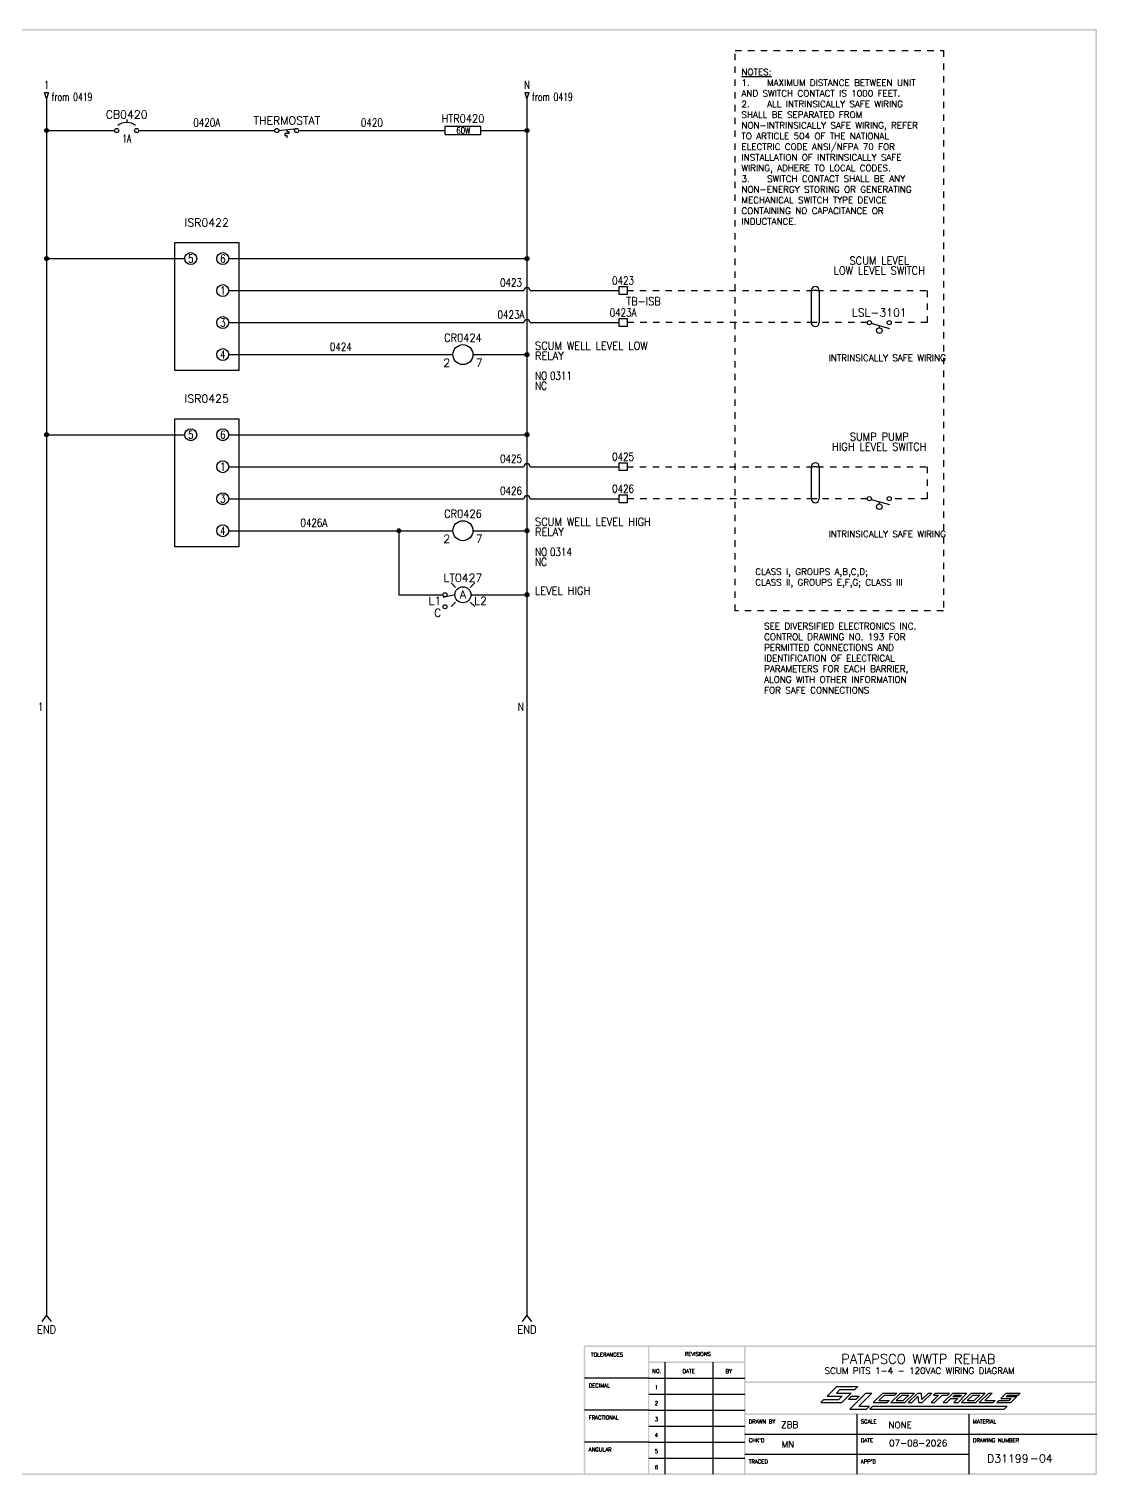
# Model space of a CAD drawing. Header units: inches. Extents: x 0 to 33.9, y 0 to 22.6.
# Drawn here: x 17.22 to 33.9, y 0 to 22.59 of the extents above; entities that cross this region are included whole.
import ezdxf
from ezdxf.enums import TextEntityAlignment as Align

# ---------------------------------------------------------------- set-up
doc = ezdxf.new("R2010")
doc.units = ezdxf.units.IN
doc.header["$LTSCALE"] = 0.5
doc.header["$MEASUREMENT"] = 0
doc.linetypes.add('HIDDEN2', pattern=[0.1875, 0.125, -0.0625])
for name, color, linetype in [('DESC', 150, 'Continuous'), ('LINK', 9, 'Continuous'), ('MISC', 7, 'Continuous'), ('SYMS', 7, 'Continuous'), ('TAGFIXED', 7, 'Continuous'), ('TAGS', 150, 'Continuous'), ('TERMS', 123, 'Continuous'), ('WIRENO', 72, 'Continuous'), ('WIREREF', 52, 'Continuous'), ('WIREREF_DEST', 52, 'Continuous'), ('WIRES', 7, 'Continuous'), ('XREF', 7, 'Continuous')]:
    doc.layers.add(name, color=color, linetype=linetype)
doc.styles.add('ROMANS', font='ROMANS')
doc.styles.get("Standard").update_dxf_attribs({"font": 'romans.shx'})
doc.styles.add('WD', font='romans.shx')

# ---------------------------------------------------------------- blocks, each defined once
blk = doc.blocks.new('LOGO')
at = {"color": 4}
for p, q in [((1.185, 0.182), (1.232, 0.229)), ((1.232, 0.229), (1.466, 0.229)), ((1.288, 0.284), (1.438, 0.432)), ((1.288, 0.284), (1.521, 0.284)), ((1.43, 0.331), (1.485, 0.386)), ((1.43, 0.331), (1.663, 0.331)), ((1.438, 0.432), (1.766, 0.432)), ((1.466, 0.229), (1.521, 0.284)), ((1.485, 0.386), (1.718, 0.386)), ((1.513, 0.182), (1.663, 0.331)), ((1.617, 0.237), (1.665, 0.284)), ((1.617, 0.237), (1.74, 0.237)), ((1.638, 0.081), (1.891, 0.331)), ((1.665, 0.284), (1.788, 0.284)), ((1.718, 0.386), (1.766, 0.432)), ((1.74, 0.237), (1.788, 0.284)), ((1.78, 0.128), (1.986, 0.331)), ((1.891, 0.331), (1.986, 0.331)), ((1.185, 0.182), (1.513, 0.182)), ((1.638, 0.081), (1.898, 0.081)), ((1.78, 0.128), (1.946, 0.128)), ((1.898, 0.081), (1.946, 0.128)), ((1.953, 0.081), (2, 0.128)), ((1.953, 0.081), (4.049, 0.081)), ((2, 0.128), (2.176, 0.128)), ((2.169, 0.128), (4.097, 0.128)), ((4.049, 0.081), (4.097, 0.128))]:
    blk.add_line(p, q, dxfattribs=at)
at = {"color": 6}
for p, q in [((2.005, 0.182), (2.155, 0.331)), ((2.092, 0.214), (2.179, 0.3)), ((2.155, 0.331), (2.374, 0.331)), ((2.179, 0.3), (2.343, 0.3)), ((2.279, 0.182), (2.429, 0.331)), ((2.343, 0.3), (2.374, 0.331)), ((2.365, 0.214), (2.452, 0.3)), ((2.429, 0.331), (2.648, 0.331)), ((2.452, 0.3), (2.561, 0.3)), ((2.475, 0.214), (2.561, 0.3)), ((2.498, 0.182), (2.648, 0.331)), ((2.552, 0.182), (2.702, 0.331)), ((2.607, 0.182), (2.707, 0.282)), ((2.702, 0.331), (2.757, 0.331)), ((2.716, 0.182), (2.707, 0.282)), ((2.766, 0.232), (2.757, 0.331)), ((2.766, 0.232), (2.866, 0.331)), ((2.771, 0.182), (2.921, 0.331)), ((2.866, 0.331), (2.921, 0.331)), ((2.908, 0.182), (3.026, 0.3)), ((2.944, 0.3), (2.976, 0.331)), ((2.944, 0.3), (3.026, 0.3)), ((2.962, 0.182), (3.081, 0.3)), ((2.976, 0.331), (3.194, 0.331)), ((3.081, 0.3), (3.163, 0.3)), ((3.099, 0.182), (3.249, 0.331)), ((3.154, 0.182), (3.217, 0.245)), ((3.163, 0.3), (3.194, 0.331)), ((3.217, 0.245), (3.326, 0.245)), ((3.249, 0.331), (3.468, 0.331)), ((3.249, 0.276), (3.272, 0.3)), ((3.249, 0.276), (3.358, 0.276)), ((3.263, 0.182), (3.326, 0.245)), ((3.272, 0.3), (3.382, 0.3)), ((3.332, 0.182), (3.395, 0.245)), ((3.358, 0.276), (3.382, 0.3)), ((3.381, 0.245), (3.468, 0.331)), ((3.381, 0.245), (3.395, 0.245)), ((3.386, 0.182), (3.536, 0.331)), ((3.473, 0.214), (3.559, 0.3)), ((3.536, 0.331), (3.755, 0.331)), ((3.559, 0.3), (3.669, 0.3)), ((3.582, 0.214), (3.669, 0.3)), ((3.605, 0.182), (3.755, 0.331)), ((3.66, 0.182), (3.81, 0.331)), ((3.746, 0.214), (3.864, 0.331)), ((3.81, 0.331), (3.864, 0.331)), ((3.996, 0.245), (4.083, 0.331)), ((3.996, 0.245), (4.16, 0.245)), ((4.037, 0.245), (4.147, 0.245)), ((4.083, 0.331), (4.302, 0.331)), ((4.083, 0.276), (4.106, 0.3)), ((4.083, 0.276), (4.178, 0.276)), ((4.083, 0.276), (4.247, 0.276)), ((4.106, 0.3), (4.27, 0.3)), ((4.129, 0.214), (4.16, 0.245)), ((4.152, 0.182), (4.247, 0.276)), ((4.27, 0.3), (4.302, 0.331)), ((2.005, 0.182), (2.224, 0.182)), ((2.092, 0.214), (2.256, 0.214)), ((2.224, 0.182), (2.256, 0.214)), ((2.279, 0.182), (2.498, 0.182)), ((2.365, 0.214), (2.475, 0.214)), ((2.552, 0.182), (2.607, 0.182)), ((2.716, 0.182), (2.771, 0.182)), ((2.908, 0.182), (2.962, 0.182)), ((3.099, 0.182), (3.154, 0.182)), ((3.263, 0.182), (3.332, 0.182)), ((3.386, 0.182), (3.605, 0.182)), ((3.473, 0.214), (3.582, 0.214)), ((3.66, 0.182), (3.878, 0.182)), ((3.746, 0.214), (3.91, 0.214)), ((3.878, 0.182), (3.91, 0.214)), ((3.933, 0.182), (3.965, 0.214)), ((3.933, 0.182), (4.152, 0.182)), ((3.965, 0.214), (4.129, 0.214))]:
    blk.add_line(p, q, dxfattribs=at)
blk = doc.blocks.new('S&L Title Block V2')
at = {"color": 2}
for p, q in [((27.15, 1.763), (27.15, 0.012)), ((27.9, 1.763), (27.9, 0.012)), ((26.9, 1.513), (25.9, 1.513)), ((26.9, 1.513), (28.4, 1.513)), ((26.9, 1.263), (28.4, 1.263)), ((26.9, 1.013), (25.9, 1.013)), ((26.9, 1.013), (28.4, 1.013)), ((30.15, 0.95), (30.15, 0.012)), ((31.9, 0.95), (31.9, 0.012)), ((26.9, 0.763), (28.4, 0.763)), ((26.9, 0.513), (25.9, 0.513)), ((26.9, 0.513), (28.4, 0.513)), ((28.4, 0.638), (33.9, 0.638)), ((26.9, 0.263), (28.4, 0.263)), ((28.4, 0.325), (31.9, 0.325)), ((28.4, 0.012), (28.4, 0.012))]:
    blk.add_line(p, q, dxfattribs=at)
for points in [[(0, 22.587), (0.025, 22.562), (33.9, 22.587), (33.875, 22.562)], [(33.9, 22.587), (33.875, 22.562), (33.9, 0.012), (33.875, 0.012)], [(25.887, 2.025), (25.912, 2), (33.9, 2.025), (33.9, 2)], [(25.887, 0.012), (25.912, 0.012), (25.887, 2.013), (25.912, 2.013)], [(26.887, 0.012), (26.912, 0.012), (26.887, 2.013), (26.912, 2.013)], [(28.387, 0.012), (28.412, 0.012), (28.387, 2.013), (28.412, 2.013)], [(26.9, 1.775), (26.9, 1.75), (28.4, 1.775), (28.4, 1.75)], [(28.4, 1.463), (28.4, 1.438), (33.9, 1.463), (33.9, 1.438)], [(28.4, 0.963), (28.4, 0.938), (33.9, 0.963), (33.9, 0.938)], [(33.888, 0), (33.888, 0.025), (0, 0), (0.025, 0.025)]]:
    blk.add_trace(points, dxfattribs=at)
at = {"color": 2, "linetype": 'Continuous'}
blk.add_blockref('LOGO', (28.4, 0.95), dxfattribs=at)
at = {"color": 2, "style": 'ROMANS'}
for s, p in [('TOLERANCES', (26.249, 1.851)), ('REVISIONS', (27.665, 1.861)), ('NO.', (27.025, 1.593)), ('DATE', (27.525, 1.593)), ('BY', (28.15, 1.593))]:
    blk.add_text(s, height=0.06, dxfattribs=at).set_placement(p, align=Align.CENTER)
for s, p in [('DECIMAL', (25.964, 1.369)), ('1', (26.995, 1.343)), ('2', (26.995, 1.093)), ('FRACTIONAL', (25.964, 0.869)), ('3', (26.995, 0.843)), ('DRAWN BY', (28.462, 0.806)), ('SCALE', (30.212, 0.806)), ('MATERIAL', (31.962, 0.806)), ('4', (26.995, 0.593)), ("CHK'D", (28.462, 0.513)), ('DATE', (30.212, 0.513)), ('DRAWING NUMBER', (31.962, 0.513)), ('ANGULAR', (25.964, 0.369)), ('5', (26.995, 0.343)), ('TRACED', (28.462, 0.181)), ("APP'D", (30.212, 0.181)), ('6', (26.995, 0.093))]:
    blk.add_text(s, height=0.06, dxfattribs=at).set_placement(p)
blk.add_text('-', height=0.125).set_placement((32.921, 0.2), align=Align.CENTER)
for tag, height, p in [('TITLE#1', 0.15, (31.11, 1.739)), ('TITLE#2', 0.1, (31.129, 1.58))]:
    blk.add_attdef(tag, text='', height=height).set_placement(p, align=Align.CENTER)
for tag, p, height in [('DRAWNBY', (28.968, 0.735), 0.1), ('SCALE', (30.644, 0.731), 0.1), ('CHKBY', (28.975, 0.429), 0.1), ('DATE', (30.653, 0.449), 0.1), ('SH#', (32.993, 0.197), 0.125)]:
    blk.add_attdef(tag, p, '', height=height)
blk.add_attdef('JOB#', text='', height=0.125).set_placement((32.83, 0.195), align=Align.RIGHT)
at = {"flags": 9}
blk.add_attdef('WD_TB', (0, 0), '', height=0.1, dxfattribs=at)
blk = doc.blocks.new('HA1X4Y')
for p, q in [((0, 0), (-0.075, -0.1)), ((0.075, -0.1), (0, 0))]:
    blk.add_line(p, q)
at = {"style": 'WD', "flags": 1}
blk.add_attdef('X2TERM01', (0, 0), '', height=0.01, dxfattribs=at)
at = {"style": 'WD', "width": 0.9}
blk.add_attdef('DESC1', text='', height=0.125, dxfattribs=at).set_placement((0, -0.2906), align=Align.CENTER)
blk.add_attdef('DESC2', text='', height=0.125, dxfattribs=at).set_placement((0, -0.3406), align=Align.TOP_CENTER)
blk = doc.blocks.new('WDDOT')
for radius in [0.03, 0.0187, 0.00929]:
    blk.add_circle((0, 0), radius)
blk = doc.blocks.new('HRE1HT')
for p, q in [((-0.281, 0.062), (-0.281, -0.062)), ((0.281, 0.062), (-0.281, 0.062)), ((0.281, -0.062), (0.281, 0.062)), ((-0.281, -0.062), (0.281, -0.062))]:
    blk.add_line(p, q)
at = {"style": 'WD'}
for tag, width, p in [('INST', 0.7, (0, 0.464)), ('TAG1', 0.9, (0, 0.125)), ('LOC', 0.7, (0, 0.294)), ('DESC1', 0.9, (0, -0.374)), ('DESC2', 0.9, (0, -0.53))]:
    blk.add_attdef(tag, text='', height=0.125, dxfattribs=dict(at, width=width)).set_placement(p, align=Align.CENTER)
for tag, p, height, flags in [('X4TERM01', (-0.281, 0), 0.0125, 1), ('FAMILY', (0.205, 0.152), 0.01, 9), ('X1TERM02', (0.281, 0), 0.0125, 1)]:
    blk.add_attdef(tag, p, '', height=height, dxfattribs=dict(at, flags=flags))
at = {"style": 'WD', "width": 0.8}
for tag, p in [('RATING1', (0.006, 0)), ('RATING2', (0.006, -0.156))]:
    blk.add_attdef(tag, text='', height=0.1, dxfattribs=at).set_placement(p, align=Align.MIDDLE)
at = {"style": 'WD', "flags": 9}
for tag, p in [('ASSYCODE', (0.219, 0.062)), ('MFG', (0.228, 0.089)), ('CAT', (0.23, 0.108))]:
    blk.add_attdef(tag, text='', height=0.01, dxfattribs=at).set_placement(p, align=Align.CENTER)
at = {"style": 'WD', "flags": 8}
blk.add_attdef('TERM01', text='', height=0.125, dxfattribs=at).set_placement((-0.375, -0.031), align=Align.TOP_RIGHT)
blk.add_attdef('TERM02', text='', height=0.125, dxfattribs=at).set_placement((0.375, -0.031), align=Align.TOP_LEFT)
blk = doc.blocks.new('HA1D2')
blk.add_lwpolyline([(0, 0.094), (0.031, 0.094), (0, 0), (-0.031, 0.094), (0, 0.094)])
at = {"style": 'WD', "width": 0.8, "flags": 8}
blk.add_attdef('WIRENO', text='', height=0.125, dxfattribs=at).set_placement((0, 0.15), align=Align.CENTER)
at = {"style": 'WD', "flags": 1}
for tag, p in [('X8TERM01', (0, 0)), ('SIGCODE', (0.026, 0.066))]:
    blk.add_attdef(tag, p, '', height=0.01, dxfattribs=at)
at = {"style": 'WD', "width": 0.7}
for tag, p in [('XREF', (0.077, -0.037)), ('DESC1', (0.077, -0.206))]:
    blk.add_attdef(tag, p, '', height=0.125, dxfattribs=at)
blk = doc.blocks.new('WD_WNV')
at = {"linetype": 'Continuous', "style": 'WD', "width": 0.8}
blk.add_attdef('WIRENO', text='', height=0.125, dxfattribs=at).set_placement((-0.05, 0), align=Align.MIDDLE_RIGHT)
at = {"style": 'WD', "flags": 1}
for tag, p in [('W01USER', (-0.062, 0.094)), ('W02USER', (-0.062, 0.086)), ('W03USER', (-0.062, 0.078)), ('W04USER', (-0.062, 0.07)), ('W05USER', (-0.062, 0.062)), ('W06USER', (-0.062, 0.055)), ('W07USER', (-0.062, 0.047)), ('W08USER', (-0.062, 0.039)), ('W09USER', (-0.062, 0.031)), ('W10USER', (-0.062, 0.023))]:
    blk.add_attdef(tag, text='', height=0.005, dxfattribs=at).set_placement(p, align=Align.CENTER)
blk = doc.blocks.new('HTS12')
at = {"linetype": 'Continuous'}
blk.add_line((-0.123, 0.002), (0.159, 0.033), dxfattribs=at)
for p, q in [((0, 0.015), (0, -0.017)), ((0.031, -0.048), (-0.031, -0.048)), ((-0.031, -0.048), (-0.031, -0.079)), ((-0.031, -0.079), (0, -0.079)), ((0, -0.017), (0.031, -0.017)), ((0, -0.079), (0, -0.111)), ((0.031, -0.017), (0.031, -0.048))]:
    blk.add_line(p, q)
for centre in [(-0.155, 0), (0.155, 0)]:
    blk.add_circle(centre, 0.0322)
at = {"style": 'WD', "width": 0.7}
for tag, p in [('INST', (0, 0.732)), ('LOC', (0, 0.562)), ('DESC1', (0, 0.406)), ('DESC2', (0, 0.25)), ('XREF', (0, -0.314))]:
    blk.add_attdef(tag, text='', height=0.125, dxfattribs=at).set_placement(p, align=Align.CENTER)
at = {"style": 'WD'}
blk.add_attdef('TAG1', text='', height=0.125, dxfattribs=at).set_placement((0, 0.094), align=Align.CENTER)
for tag, p, height, flags in [('X4TERM01', (-0.188, 0), 0.0125, 1), ('FAMILY', (0.038, 0.037), 0.01, 9), ('CONTACT', (0.038, 0.02), 0.01, 1), ('X1TERM02', (0.188, 0), 0.0125, 1)]:
    blk.add_attdef(tag, p, '', height=height, dxfattribs=dict(at, flags=flags))
for tag, p in [('X2LINK', (0, 0.078)), ('X8LINK', (0, -0.141))]:
    blk.add_attdef(tag, p, '', height=0.01, dxfattribs=at)
at = {"linetype": 'Continuous', "style": 'WD', "flags": 9}
for tag, p in [('CAT', (0.063, -0.007)), ('ASSYCODE', (0.062, -0.047)), ('MFG', (0.063, -0.027))]:
    blk.add_attdef(tag, text='', height=0.01, dxfattribs=at).set_placement(p, align=Align.CENTER)
at = {"linetype": 'Continuous', "style": 'WD', "flags": 8}
blk.add_attdef('TERM01', text='', height=0.125, dxfattribs=at).set_placement((-0.25, -0.016), align=Align.TOP_RIGHT)
blk.add_attdef('TERM02', text='', height=0.125, dxfattribs=at).set_placement((0.25, -0.016), align=Align.TOP_LEFT)
at = {"style": 'WD', "width": 0.7}
for tag, p in [('RATING1', (0.275, -0.299)), ('WDTAGALT', (0.281, -0.466))]:
    blk.add_attdef(tag, p, '', height=0.125, dxfattribs=at)
blk = doc.blocks.new('WD_WNH')
at = {"linetype": 'Continuous', "style": 'WD', "width": 0.8}
blk.add_attdef('WIRENO', text='', height=0.125, dxfattribs=at).set_placement((0, 0.062), align=Align.CENTER)
at = {"style": 'WD', "flags": 1}
for tag, p in [('W01USER', (0, 0.078)), ('W02USER', (0, 0.07)), ('W03USER', (0, 0.062)), ('W04USER', (0, 0.055)), ('W05USER', (0, 0.047)), ('W06USER', (0, 0.039)), ('W07USER', (0, 0.031)), ('W08USER', (0, 0.023)), ('W09USER', (0, 0.016)), ('W10USER', (0, 0.008))]:
    blk.add_attdef(tag, text='', height=0.005, dxfattribs=at).set_placement(p, align=Align.CENTER)
blk = doc.blocks.new('HT0W01')
for p, q in [((-0.062, 0.062), (0.062, 0.062)), ((-0.062, -0.062), (-0.062, 0.062)), ((0.062, 0.062), (0.062, -0.062)), ((0.062, -0.062), (-0.062, -0.062))]:
    blk.add_line(p, q)
at = {"style": 'WD'}
for tag, p, width in [('INST', (0.062, 0.42), 0.7), ('LOC', (0.062, 0.25), 0.7), ('DESC1', (0.05, -0.385), 0.8)]:
    blk.add_attdef(tag, p, '', height=0.125, dxfattribs=dict(at, width=width))
at = {"linetype": 'Continuous', "style": 'WD', "width": 0.8, "flags": 8}
blk.add_attdef('WIRENO', text='', height=0.125, dxfattribs=at).set_placement((0, 0.094), align=Align.CENTER)
at = {"style": 'WD', "flags": 1}
for tag, p, height in [('X4TERM01', (-0.062, 0), 0.0125), ('X4TERMDESC01', (-0.055, -0.023), 0.025), ('X2TERMDESC01', (-0.006, 0.029), 0.025), ('STRIPSEQ', (0, 0), 0.00125), ('X2TERM01', (0, 0.062), 0.0125), ('X1TERMDESC01', (0.039, 0.007), 0.025), ('X1TERM01', (0.062, 0), 0.0125), ('LINKTERM', (0, -0.002), 0.00125), ('X8TERM01', (0, -0.062), 0.0125), ('X8TERMDESC01', (0, -0.054), 0.025)]:
    blk.add_attdef(tag, p, '', height=height, dxfattribs=at)
at = {"linetype": 'Continuous', "style": 'WD'}
for tag, p, height, width, flags in [('TAGSTRIP', (0.05, -0.229), 0.125, 0.9, 8), ('DESC2', (0.05, -0.541), 0.125, 0.8, 8), ('CAT', (0.213, -0.406), 0.109, 0.8, 1), ('DESC3', (0.05, -0.698), 0.125, 0.8, 8)]:
    blk.add_attdef(tag, p, '', height=height, dxfattribs=dict(at, width=width, flags=flags))
at = {"linetype": 'Continuous', "style": 'WD', "width": 0.8, "flags": 1}
blk.add_attdef('MFG', text='', height=0.109, dxfattribs=at).set_placement((0.088, -0.406), align=Align.RIGHT)
at = {"style": 'WD', "width": 0.7, "flags": 1}
blk.add_attdef('ASSYCODE', (0.062, -0.281), '', height=0.01, dxfattribs=at)
blk = doc.blocks.new('HCR1')
blk.add_circle((0, 0), 0.156)
at = {"style": 'WD'}
for tag, width, p in [('INST', 0.7, (0.006, 0.528)), ('LOC', 0.7, (0.006, 0.359)), ('TAG1', 0.9, (0, 0.202))]:
    blk.add_attdef(tag, text='', height=0.125, dxfattribs=dict(at, width=width)).set_placement(p, align=Align.CENTER)
at = {"style": 'WD', "flags": 1}
for tag, p in [('X4TERM01', (-0.156, 0)), ('X1TERM02', (0.156, 0))]:
    blk.add_attdef(tag, p, '', height=0.0125, dxfattribs=at)
at = {"linetype": 'Continuous', "style": 'WD', "flags": 9}
blk.add_attdef('ASSYCODE', text='', height=0.01, dxfattribs=at).set_placement((0, 0.125), align=Align.CENTER)
at = {"style": 'WD', "flags": 9}
blk.add_attdef('FAMILY', text='', height=0.01, dxfattribs=at).set_placement((-0.005, 0.17), align=Align.CENTER)
at = {"linetype": 'Continuous', "style": 'WD', "flags": 1}
for tag, p in [('MFG', (0, 0.14)), ('CAT', (0, 0.159))]:
    blk.add_attdef(tag, text='', height=0.01, dxfattribs=at).set_placement(p, align=Align.MIDDLE)
at = {"style": 'WD'}
for tag, p, width in [('DESC1', (1.126, 0.076), 0.9), ('DESC2', (1.126, -0.081), 0.9), ('DESC3', (1.126, -0.237), 0.9), ('XREFNO', (1.359, -0.393), 0.8), ('XREFNC', (1.359, -0.549), 0.8)]:
    blk.add_attdef(tag, p, '', height=0.125, dxfattribs=dict(at, width=width))
at = {"linetype": 'Continuous', "style": 'WD'}
blk.add_attdef('TERM01', text='', height=0.125, dxfattribs=at).set_placement((-0.2, -0.066), align=Align.TOP_RIGHT)
blk.add_attdef('TERM02', text='', height=0.125, dxfattribs=at).set_placement((0.2, -0.066), align=Align.TOP_LEFT)
at = {"style": 'WD', "width": 0.8, "flags": 8}
for tag, p in [('NO', (1.126, -0.393)), ('NC', (1.126, -0.549))]:
    blk.add_attdef(tag, p, '', height=0.125, dxfattribs=at)
blk = doc.blocks.new('HLT1AP')
for p, q in [((-0.115, 0.115), (-0.186, 0.186)), ((0.115, 0.115), (0.186, 0.186)), ((-0.125, -0.003), (-0.31, -0.043)), ((-0.115, -0.115), (-0.186, -0.186)), ((0.115, -0.115), (0.186, -0.186))]:
    blk.add_line(p, q)
for centre, radius in [((-0.281, 0), 0.0312), ((0, 0), 0.125), ((-0.281, -0.188), 0.0312)]:
    blk.add_circle(centre, radius)
at = {"style": 'WD', "width": 0.7}
for tag, p in [('INST', (0.006, 0.528)), ('LOC', (0.006, 0.359))]:
    blk.add_attdef(tag, text='', height=0.125, dxfattribs=at).set_placement(p, align=Align.CENTER)
at = {"style": 'WD'}
for tag, p in [('TAG1', (0, 0.202)), ('COLOR', (0, -0.058))]:
    blk.add_attdef(tag, text='', height=0.125, dxfattribs=at).set_placement(p, align=Align.CENTER)
at = {"style": 'WD', "flags": 1}
for tag, p in [('X4TERM01', (-0.312, 0)), ('X1TERM02', (0.125, 0)), ('X4TERM03', (-0.312, -0.188))]:
    blk.add_attdef(tag, p, '', height=0.0125, dxfattribs=at)
at = {"linetype": 'Continuous', "style": 'WD', "flags": 9}
blk.add_attdef('ASSYCODE', text='', height=0.01, dxfattribs=at).set_placement((0.001, 0.1), align=Align.CENTER)
at = {"style": 'WD', "flags": 9}
blk.add_attdef('FAMILY', text='', height=0.01, dxfattribs=at).set_placement((-0.005, 0.161), align=Align.CENTER)
at = {"linetype": 'Continuous', "style": 'WD', "flags": 1}
for tag, p in [('MFG', (0, 0.121)), ('CAT', (0, 0.14))]:
    blk.add_attdef(tag, text='', height=0.01, dxfattribs=at).set_placement(p, align=Align.MIDDLE)
at = {"style": 'WD'}
for tag, p, width in [('DESC1', (1.125, 0), 0.9), ('WDTAGALT', (1.125, -0.312), 0.7)]:
    blk.add_attdef(tag, p, '', height=0.125, dxfattribs=dict(at, width=width))
at = {"linetype": 'Continuous', "style": 'WD', "flags": 8}
for tag, p in [('TERM01', (-0.338, -0.031)), ('TERM03', (-0.338, -0.219))]:
    blk.add_attdef(tag, text='', height=0.125, dxfattribs=at).set_placement(p, align=Align.TOP_RIGHT)
blk.add_attdef('TERM02', text='', height=0.125, dxfattribs=at).set_placement((0.175, -0.031), align=Align.TOP_LEFT)
at = {"style": 'WD', "width": 0.9}
blk.add_attdef('DESC2', text='', height=0.125, dxfattribs=at).set_placement((1.125, -0.031), align=Align.TOP_LEFT)
blk = doc.blocks.new('HDV1_ISO-120-AFN')
blk.add_lwpolyline([(-0.25, 0.25), (0.75, 0.25), (0.75, -1.75), (-0.25, -1.75)], close=True)
for centre in [(0, 0), (0.5, 0), (0.5, -0.5), (0.5, -1), (0.5, -1.5)]:
    blk.add_circle(centre, 0.0938)
at = {"style": 'WD', "width": 0.7}
for tag, p in [('DESC1', (0.25, 1.25)), ('DESC2', (0.25, 1)), ('DESC3', (0.25, 0.75)), ('XREF', (0.25, -1.75)), ('INST', (0.25, -2)), ('LOC', (0.25, -2.25))]:
    blk.add_attdef(tag, text='', height=0.125, dxfattribs=at).set_placement(p, align=Align.CENTER)
at = {"style": 'WD'}
blk.add_attdef('TAG1', text='', height=0.125, dxfattribs=at).set_placement((0.25, 0.5), align=Align.CENTER)
at = {"style": 'WD', "width": 0.8}
for tag, p in [('TERM01', (0, 0)), ('TERM02', (0.5, 0)), ('X4TERMDESC01', (0.301, -0.162)), ('X1TERMDESC02', (0.815, -0.162)), ('TERM03', (0.5, -0.5)), ('X1TERMDESC03', (0.815, -0.662)), ('TERM04', (0.5, -1)), ('X1TERMDESC04', (0.818, -1.162)), ('TERM05', (0.5, -1.5)), ('X1TERMDESC05', (0.815, -1.662))]:
    blk.add_attdef(tag, text='', height=0.125, dxfattribs=at).set_placement(p, align=Align.MIDDLE)
at = {"style": 'WD'}
for tag, p, flags in [('X4TERM01', (-0.094, 0), 1), ('X1TERM02', (0.594, 0), 1), ('X1TERM03', (0.594, -0.5), 1), ('FAMILY', (0.25, -1), 9), ('X1TERM04', (0.594, -1), 1), ('X1TERM05', (0.594, -1.5), 1)]:
    blk.add_attdef(tag, p, '', height=0.01, dxfattribs=dict(at, flags=flags))
at = {"style": 'WD', "flags": 9}
for tag, p in [('CAT', (0.25, -0.25)), ('MFG', (0.25, -0.5)), ('ASSYCODE', (0.25, -0.75))]:
    blk.add_attdef(tag, text='', height=0.01, dxfattribs=at).set_placement(p, align=Align.CENTER)
blk = doc.blocks.new('HFL11')
at = {"linetype": 'Continuous'}
blk.add_line((-0.125, -0.01), (0.157, -0.091), dxfattribs=at)
blk.add_line((0, -0.046), (0, -0.08))
for centre, radius in [((-0.155, 0), 0.0322), ((0.155, 0), 0.0322), ((0, -0.125), 0.0442)]:
    blk.add_circle(centre, radius)
at = {"style": 'WD', "width": 0.7}
for tag, p in [('INST', (0, 0.732)), ('LOC', (0, 0.562)), ('DESC1', (0, 0.406)), ('DESC2', (0, 0.25)), ('XREF', (0, -0.332)), ('WDTAGALT', (0, -0.5))]:
    blk.add_attdef(tag, text='', height=0.125, dxfattribs=at).set_placement(p, align=Align.CENTER)
at = {"style": 'WD'}
blk.add_attdef('TAG1', text='', height=0.125, dxfattribs=at).set_placement((0, 0.094), align=Align.CENTER)
for tag, p, height, flags in [('X4TERM01', (-0.188, 0), 0.0125, 1), ('FAMILY', (0.038, 0.037), 0.01, 9), ('CONTACT', (0.038, 0.02), 0.01, 1), ('X1TERM02', (0.188, 0), 0.0125, 1)]:
    blk.add_attdef(tag, p, '', height=height, dxfattribs=dict(at, flags=flags))
for tag, p in [('X2LINK', (0, 0.031)), ('X8LINK', (0, -0.219))]:
    blk.add_attdef(tag, p, '', height=0.01, dxfattribs=at)
at = {"linetype": 'Continuous', "style": 'WD', "flags": 9}
for tag, p in [('CAT', (0.063, -0.007)), ('ASSYCODE', (0.063, -0.049)), ('MFG', (0.063, -0.027))]:
    blk.add_attdef(tag, text='', height=0.01, dxfattribs=at).set_placement(p, align=Align.CENTER)
at = {"linetype": 'Continuous', "style": 'WD', "flags": 8}
blk.add_attdef('TERM01', text='', height=0.125, dxfattribs=at).set_placement((-0.25, -0.031), align=Align.TOP_RIGHT)
blk.add_attdef('TERM02', text='', height=0.125, dxfattribs=at).set_placement((0.25, -0.031), align=Align.TOP_LEFT)
at = {"style": 'WD', "width": 0.7}
blk.add_attdef('RATING1', (0.249, -0.306), '', height=0.125, dxfattribs=at)
blk = doc.blocks.new('HW01_1')
blk.add_line((0.031, 0), (-0.031, 0))
blk.add_arc((0, 0), 0.0625, 360, 180)
at = {"style": 'WD', "width": 0.7, "flags": 1}
for tag, p in [('INST', (0, 0.396)), ('LOC', (0, 0.227))]:
    blk.add_attdef(tag, text='', height=0.125, dxfattribs=at).set_placement(p, align=Align.CENTER)
for tag, p in [('X2TERMDESC02', (0.016, 0.109)), ('XREF', (0.078, -0.3)), ('DESC1', (0.078, -0.459)), ('DESC2', (0.078, -0.621))]:
    blk.add_attdef(tag, p, '', height=0.125, dxfattribs=at)
at = {"style": 'WD', "width": 0.8}
blk.add_attdef('TAG1', text='', height=0.125, dxfattribs=at).set_placement((-0.031, 0.062), align=Align.RIGHT)
at = {"style": 'WD'}
for tag, p in [('X8LINKL', (-0.062, 0)), ('X8LINKR', (0.062, 0))]:
    blk.add_attdef(tag, p, '', height=0.01, dxfattribs=at)
at = {"style": 'WD', "flags": 1}
for tag, p, height in [('X4TERM01', (-0.031, 0), 0.0125), ('X2TERM02', (0, 0.062), 0.0125), ('X1TERM01', (0.031, 0), 0.0125), ('WD_NOTJUMPERED', (0.097, 0.062), 0.01)]:
    blk.add_attdef(tag, p, '', height=height, dxfattribs=at)
at = {"linetype": 'Continuous', "style": 'WD', "flags": 9}
blk.add_attdef('ASSYCODE', text='', height=0.01, dxfattribs=at).set_placement((0.029, 0.042), align=Align.CENTER)
at = {"style": 'WD', "flags": 9}
blk.add_attdef('FAMILY', text='', height=0.01, dxfattribs=at).set_placement((0.023, 0.118), align=Align.CENTER)
at = {"style": 'WD', "width": 0.8}
blk.add_attdef('RATING1', (0.094, 0.062), '', height=0.125, dxfattribs=at)
at = {"style": 'WD', "width": 0.8, "flags": 1}
blk.add_attdef('MFG', text='', height=0.0938, dxfattribs=at).set_placement((-0.125, -0.031), align=Align.TOP_RIGHT)
blk.add_attdef('CAT', text='', height=0.0938, dxfattribs=at).set_placement((0.031, -0.031), align=Align.TOP_LEFT)
blk = doc.blocks.new('HW02_1')
blk.add_line((0.031, 0), (-0.031, 0))
blk.add_arc((0, 0), 0.0625, 180, 0)
at = {"style": 'WD', "width": 0.7, "flags": 1}
for tag, p in [('INST', (0, 0.349)), ('LOC', (0, 0.18))]:
    blk.add_attdef(tag, text='', height=0.125, dxfattribs=at).set_placement(p, align=Align.CENTER)
at = {"style": 'WD', "width": 0.8}
blk.add_attdef('TAG2', text='', height=0.125, dxfattribs=at).set_placement((-0.031, 0.031), align=Align.RIGHT)
at = {"style": 'WD'}
for tag, p in [('X2LINKL', (-0.063, 0)), ('X2LINKR', (0.062, 0))]:
    blk.add_attdef(tag, p, '', height=0.01, dxfattribs=at)
at = {"style": 'WD', "flags": 1}
for tag, p, height in [('X4TERM01', (-0.031, 0), 0.0125), ('X1TERM01', (0.031, 0), 0.0125), ('X8TERM02', (0, -0.063), 0.0125), ('WD_NOTJUMPERED', (0.097, -0.063), 0.01)]:
    blk.add_attdef(tag, p, '', height=height, dxfattribs=at)
at = {"style": 'WD', "flags": 9}
blk.add_attdef('FAMILY', text='', height=0.01, dxfattribs=at).set_placement((0.023, 0.118), align=Align.CENTER)
at = {"style": 'WD'}
for tag, p, width in [('RATING1', (0.094, 0.031), 0.8), ('X8TERMDESC02', (0.016, -0.204), 0.7)]:
    blk.add_attdef(tag, p, '', height=0.125, dxfattribs=dict(at, width=width))
at = {"style": 'WD', "width": 0.7, "flags": 1}
for tag, p in [('XREF', (0.016, -0.363)), ('DESC1', (0.016, -0.521)), ('DESC2', (0.016, -0.684))]:
    blk.add_attdef(tag, p, '', height=0.125, dxfattribs=at)
blk = doc.blocks.new('HCB1')
blk.add_line((0, 0.173), (0, 0.126))
for centre in [(-0.155, 0), (0.155, 0)]:
    blk.add_circle(centre, 0.0322)
blk.add_arc((0, -0.109), 0.234, 53.1301, 126.8699)
at = {"style": 'WD', "width": 0.7}
for tag, p in [('INST', (0, 0.826)), ('LOC', (0, 0.656)), ('DESC1', (0, 0.5)), ('DESC2', (0, 0.344)), ('RATING1', (0, -0.188)), ('XREF', (0, -0.344))]:
    blk.add_attdef(tag, text='', height=0.125, dxfattribs=at).set_placement(p, align=Align.CENTER)
at = {"style": 'WD'}
blk.add_attdef('TAG1', text='', height=0.125, dxfattribs=at).set_placement((0, 0.188), align=Align.CENTER)
for tag, p in [('X2LINK', (0, 0.219)), ('X8LINK', (0, 0))]:
    blk.add_attdef(tag, p, '', height=0.01, dxfattribs=at)
for tag, p, height, flags in [('X4TERM01', (-0.188, 0), 0.0125, 1), ('X1TERM02', (0.188, 0), 0.0125, 1), ('FAMILY', (0.205, 0.152), 0.01, 9), ('CONTACT', (0.205, 0.133), 0.01, 9)]:
    blk.add_attdef(tag, p, '', height=height, dxfattribs=dict(at, flags=flags))
at = {"linetype": 'Continuous', "style": 'WD', "flags": 9}
for tag, p in [('ASSYCODE', (0.219, 0.062)), ('MFG', (0.228, 0.089)), ('CAT', (0.23, 0.108))]:
    blk.add_attdef(tag, text='', height=0.01, dxfattribs=at).set_placement(p, align=Align.CENTER)
at = {"linetype": 'Continuous', "style": 'WD', "flags": 8}
blk.add_attdef('TERM01', text='', height=0.125, dxfattribs=at).set_placement((-0.25, -0.031), align=Align.TOP_RIGHT)
blk.add_attdef('TERM02', text='', height=0.125, dxfattribs=at).set_placement((0.25, -0.031), align=Align.TOP_LEFT)

msp = doc.modelspace()

# ---------------------------------------------------------------- linework, layer by layer
at = {"linetype": 'HIDDEN2'}
msp.add_lwpolyline([(28.25, 22.25), (31.5, 22.25), (31.5, 13.5), (28.25, 13.5)], close=True, dxfattribs=at)
at = {"layer": 'LINK'}
for points in [[(29.438, 18.5), (29.438, 18)], [(29.562, 18.5), (29.562, 18)], [(29.438, 15.75), (29.438, 15.25)], [(29.562, 15.75), (29.562, 15.25)]]:
    msp.add_lwpolyline(points, dxfattribs=at)
at = {"layer": 'WIRES'}
for p, q in [((17.5, 21.5), (17.5, 2.5)), ((25, 21.5), (25, 2.5)), ((17.5, 21), (18.562, 21)), ((18.938, 21), (21.062, 21)), ((21.438, 21), (23.719, 21)), ((24.281, 21), (25, 21)), ((17.5, 19), (19.656, 19)), ((20.344, 19), (25, 19)), ((20.344, 18.5), (24.95, 18.5)), ((25.05, 18.5), (26.438, 18.5)), ((20.344, 18), (24.95, 18)), ((25.05, 18), (26.438, 18)), ((20.344, 17.5), (23.844, 17.5)), ((24.156, 17.5), (25, 17.5)), ((17.5, 16.25), (19.656, 16.25)), ((20.344, 16.25), (25, 16.25)), ((20.344, 15.75), (24.95, 15.75)), ((25.05, 15.75), (26.438, 15.75)), ((20.344, 15.25), (24.95, 15.25)), ((25.05, 15.25), (26.438, 15.25)), ((20.344, 14.75), (23, 14.75)), ((23, 14.75), (23.844, 14.75)), ((23, 14.75), (23, 13.75)), ((24.156, 14.75), (25, 14.75)), ((23, 13.75), (23.688, 13.75)), ((24.125, 13.75), (25, 13.75))]:
    msp.add_line(p, q, dxfattribs=at)
at = {"layer": 'WIRES', "linetype": 'HIDDEN2'}
for p, q in [((26.562, 18.5), (29.469, 18.5)), ((29.531, 18.5), (31.25, 18.5)), ((31.25, 18.5), (31.25, 18)), ((29.469, 18), (26.562, 18)), ((30.312, 18), (29.531, 18)), ((31.25, 18), (30.688, 18)), ((26.562, 15.75), (29.469, 15.75)), ((29.531, 15.75), (31.25, 15.75)), ((31.25, 15.75), (31.25, 15.25)), ((29.469, 15.25), (26.562, 15.25)), ((30.312, 15.25), (29.531, 15.25)), ((31.25, 15.25), (30.688, 15.25))]:
    msp.add_line(p, q, dxfattribs=at)
at = {"layer": 'WIRES'}
for centre in [(25, 18.5), (25, 18), (25, 15.75), (25, 15.25)]:
    msp.add_arc(centre, 0.05, 0, 180, dxfattribs=at)

# ---------------------------------------------------------------- block references
msp.add_blockref('S&L Title Block V2', (0, 0)).add_auto_attribs({'SH#': '04', 'JOB#': 'D31199', 'DATE': '07-08-2026', 'SCALE': 'NONE', 'CHKBY': 'MN', 'DRAWNBY': 'ZBB', 'TITLE#2': 'SCUM PITS 1-4 - 120VAC WIRING DIAGRAM', 'TITLE#1': 'PATAPSCO WWTP REHAB'})
at = {"layer": 'SYMS'}
ref = msp.add_blockref('HA1D2', (17.5, 21.5), dxfattribs=at)
ref.add_attrib('WIRENO', '1', dxfattribs={"layer": 'WIREREF_DEST', "height": 0.125, "style": 'WD', "width": 0.8, "flags": 8}).set_placement((17.5, 21.65), align=Align.CENTER)
ref.add_attrib('XREF', 'from 0419', (17.577, 21.463), dxfattribs={"layer": 'XREF', "height": 0.125, "style": 'WD', "width": 0.7})
ref = msp.add_blockref('HA1D2', (25, 21.5), dxfattribs=at)
ref.add_attrib('WIRENO', 'N', dxfattribs={"layer": 'WIREREF_DEST', "height": 0.125, "style": 'WD', "width": 0.8, "flags": 8}).set_placement((25, 21.65), align=Align.CENTER)
ref.add_attrib('XREF', 'from 0419', (25.077, 21.463), dxfattribs={"layer": 'XREF', "height": 0.125, "style": 'WD', "width": 0.7})
ref = msp.add_blockref('HCB1', (18.75, 21), dxfattribs=at)
ref.add_attrib('RATING1', '1A', dxfattribs={"layer": 'MISC', "height": 0.125, "style": 'WD', "width": 0.7}).set_placement((18.75, 20.812), align=Align.CENTER)
ref.add_attrib('TAG1', 'CB0420', dxfattribs={"layer": 'TAGS', "height": 0.125, "style": 'WD'}).set_placement((18.75, 21.188), align=Align.CENTER)
ref = msp.add_blockref('HRE1HT', (24, 21), dxfattribs=at)
ref.add_attrib('RATING1', '60W', dxfattribs={"layer": 'MISC', "height": 0.1, "style": 'WD', "width": 0.8}).set_placement((24.006, 21), align=Align.MIDDLE)
ref.add_attrib('TAG1', 'HTR0420', dxfattribs={"layer": 'TAGS', "height": 0.125, "style": 'WD', "width": 0.9}).set_placement((24, 21.125), align=Align.CENTER)
for name, p in [('WDDOT', (17.5, 21)), ('WDDOT', (25, 21)), ('WDDOT', (17.5, 19)), ('WDDOT', (25, 19)), ('HW01_1', (29.5, 18.5)), ('HW02_1', (29.5, 18)), ('WDDOT', (25, 17.5)), ('WDDOT', (25, 16.25)), ('HW01_1', (29.5, 15.75)), ('HW02_1', (29.5, 15.25)), ('WDDOT', (23, 14.75)), ('WDDOT', (25, 14.75)), ('WDDOT', (25, 13.75))]:
    msp.add_blockref(name, p, dxfattribs=at)
ref = msp.add_blockref('HTS12', (21.25, 21), dxfattribs=at)
ref.add_attrib('TAG1F', 'THERMOSTAT', dxfattribs={"layer": 'TAGFIXED', "height": 0.125, "style": 'WD'}).set_placement((21.25, 21.094), align=Align.CENTER)
ref = msp.add_blockref('HDV1_ISO-120-AFN', (19.75, 19), dxfattribs=at)
ref.add_attrib('TAG1', 'ISR0422', dxfattribs={"layer": 'TAGS', "height": 0.125, "style": 'WD'}).set_placement((20, 19.5), align=Align.CENTER)
ref.add_attrib('TERM01', '5', dxfattribs={"layer": 'TERMS', "height": 0.125, "style": 'WD', "width": 0.8}).set_placement((19.75, 19), align=Align.MIDDLE)
ref.add_attrib('TERM02', '6', dxfattribs={"layer": 'TERMS', "height": 0.125, "style": 'WD', "width": 0.8}).set_placement((20.25, 19), align=Align.MIDDLE)
ref.add_attrib('TERM03', '1', dxfattribs={"layer": 'TERMS', "height": 0.125, "style": 'WD', "width": 0.8}).set_placement((20.25, 18.5), align=Align.MIDDLE)
ref.add_attrib('TERM04', '3', dxfattribs={"layer": 'TERMS', "height": 0.125, "style": 'WD', "width": 0.8}).set_placement((20.25, 18), align=Align.MIDDLE)
ref.add_attrib('TERM05', '4', dxfattribs={"layer": 'TERMS', "height": 0.125, "style": 'WD', "width": 0.8}).set_placement((20.25, 17.5), align=Align.MIDDLE)
ref = msp.add_blockref('HFL11', (30.5, 18), dxfattribs=at)
ref.add_attrib('DESC2', 'LOW LEVEL SWITCH', dxfattribs={"layer": 'DESC', "height": 0.125, "style": 'WD', "width": 0.9}).set_placement((30.5, 18.75), align=Align.CENTER)
ref.add_attrib('DESC1', 'SCUM LEVEL', dxfattribs={"layer": 'DESC', "height": 0.125, "style": 'WD', "width": 0.9}).set_placement((30.5, 18.906), align=Align.CENTER)
ref.add_attrib('TAG1F', 'LSL-3101', dxfattribs={"layer": 'TAGFIXED', "height": 0.125, "style": 'WD'}).set_placement((30.5, 18.094), align=Align.CENTER)
ref = msp.add_blockref('WD_WNH', (24.75, 18.5), dxfattribs=at)
ref.add_attrib('WIRENO', '0423', dxfattribs={"layer": 'WIRENO', "linetype": 'Continuous', "height": 0.125, "style": 'WD', "width": 0.8}).set_placement((24.75, 18.562), align=Align.CENTER)
ref = msp.add_blockref('HT0W01', (26.5, 18.5), dxfattribs=at)
ref.add_attrib('WIRENO', '0423', dxfattribs={"layer": 'WIREREF', "linetype": 'Continuous', "height": 0.125, "style": 'WD', "width": 0.8, "flags": 8}).set_placement((26.5, 18.594), align=Align.CENTER)
ref.add_attrib('TAGSTRIP', 'TB-ISB', (26.55, 18.271), dxfattribs={"layer": 'TAGS', "linetype": 'Continuous', "height": 0.125, "style": 'WD', "width": 0.9, "flags": 8})
ref = msp.add_blockref('WD_WNH', (24.75, 18), dxfattribs=at)
ref.add_attrib('WIRENO', '0423A', dxfattribs={"layer": 'WIRENO', "linetype": 'Continuous', "height": 0.125, "style": 'WD', "width": 0.8}).set_placement((24.75, 18.062), align=Align.CENTER)
ref = msp.add_blockref('HT0W01', (26.5, 18), dxfattribs=at)
ref.add_attrib('WIRENO', '0423A', dxfattribs={"layer": 'WIREREF', "linetype": 'Continuous', "height": 0.125, "style": 'WD', "width": 0.8, "flags": 8}).set_placement((26.5, 18.094), align=Align.CENTER)
ref = msp.add_blockref('WD_WNH', (22.094, 17.5), dxfattribs=at)
ref.add_attrib('WIRENO', '0424', dxfattribs={"layer": 'WIRENO', "linetype": 'Continuous', "height": 0.125, "style": 'WD', "width": 0.8}).set_placement((22.094, 17.562), align=Align.CENTER)
ref = msp.add_blockref('HCR1', (24, 17.5), dxfattribs=at)
ref.add_attrib('NC', 'NC', (25.126, 16.951), dxfattribs={"layer": 'MISC', "height": 0.125, "style": 'WD', "width": 0.8, "flags": 8})
ref.add_attrib('NO', 'NO', (25.126, 17.107), dxfattribs={"layer": 'MISC', "height": 0.125, "style": 'WD', "width": 0.8, "flags": 8})
ref.add_attrib('TERM02', '7', dxfattribs={"layer": 'TERMS', "linetype": 'Continuous', "height": 0.125, "style": 'WD'}).set_placement((24.2, 17.434), align=Align.TOP_LEFT)
ref.add_attrib('TERM01', '2', dxfattribs={"layer": 'TERMS', "linetype": 'Continuous', "height": 0.125, "style": 'WD'}).set_placement((23.8, 17.434), align=Align.TOP_RIGHT)
ref.add_attrib('XREFNO', '0311', (25.359, 17.107), dxfattribs={"layer": 'XREF', "height": 0.125, "style": 'WD', "width": 0.8})
ref.add_attrib('DESC2', 'RELAY', (25.126, 17.419), dxfattribs={"layer": 'DESC', "height": 0.125, "style": 'WD', "width": 0.9})
ref.add_attrib('DESC1', 'SCUM WELL LEVEL LOW', (25.126, 17.576), dxfattribs={"layer": 'DESC', "height": 0.125, "style": 'WD', "width": 0.9})
ref.add_attrib('TAG1', 'CR0424', dxfattribs={"layer": 'TAGS', "height": 0.125, "style": 'WD', "width": 0.9}).set_placement((24, 17.702), align=Align.CENTER)
ref = msp.add_blockref('HDV1_ISO-120-AFN', (19.75, 16.25), dxfattribs=at)
ref.add_attrib('TAG1', 'ISR0425', dxfattribs={"layer": 'TAGS', "height": 0.125, "style": 'WD'}).set_placement((20, 16.75), align=Align.CENTER)
ref.add_attrib('TERM01', '5', dxfattribs={"layer": 'TERMS', "height": 0.125, "style": 'WD', "width": 0.8}).set_placement((19.75, 16.25), align=Align.MIDDLE)
ref.add_attrib('TERM02', '6', dxfattribs={"layer": 'TERMS', "height": 0.125, "style": 'WD', "width": 0.8}).set_placement((20.25, 16.25), align=Align.MIDDLE)
ref.add_attrib('TERM03', '1', dxfattribs={"layer": 'TERMS', "height": 0.125, "style": 'WD', "width": 0.8}).set_placement((20.25, 15.75), align=Align.MIDDLE)
ref.add_attrib('TERM04', '3', dxfattribs={"layer": 'TERMS', "height": 0.125, "style": 'WD', "width": 0.8}).set_placement((20.25, 15.25), align=Align.MIDDLE)
ref.add_attrib('TERM05', '4', dxfattribs={"layer": 'TERMS', "height": 0.125, "style": 'WD', "width": 0.8}).set_placement((20.25, 14.75), align=Align.MIDDLE)
at = {"layer": 'SYMS', "linetype": 'HIDDEN2'}
msp.add_blockref('WDDOT', (17.5, 16.25), dxfattribs=at)
at = {"layer": 'SYMS'}
ref = msp.add_blockref('HFL11', (30.5, 15.25), dxfattribs=at)
ref.add_attrib('DESC2', 'HIGH LEVEL SWITCH', dxfattribs={"layer": 'DESC', "height": 0.125, "style": 'WD', "width": 0.9}).set_placement((30.5, 16), align=Align.CENTER)
ref.add_attrib('DESC1', 'SUMP PUMP', dxfattribs={"layer": 'DESC', "height": 0.125, "style": 'WD', "width": 0.9}).set_placement((30.5, 16.156), align=Align.CENTER)
ref = msp.add_blockref('WD_WNH', (24.75, 15.75), dxfattribs=at)
ref.add_attrib('WIRENO', '0425', dxfattribs={"layer": 'WIRENO', "linetype": 'Continuous', "height": 0.125, "style": 'WD', "width": 0.8}).set_placement((24.75, 15.812), align=Align.CENTER)
ref = msp.add_blockref('HT0W01', (26.5, 15.75), dxfattribs=at)
ref.add_attrib('WIRENO', '0425', dxfattribs={"layer": 'WIREREF', "linetype": 'Continuous', "height": 0.125, "style": 'WD', "width": 0.8, "flags": 8}).set_placement((26.5, 15.844), align=Align.CENTER)
ref = msp.add_blockref('WD_WNH', (24.75, 15.25), dxfattribs=at)
ref.add_attrib('WIRENO', '0426', dxfattribs={"layer": 'WIRENO', "linetype": 'Continuous', "height": 0.125, "style": 'WD', "width": 0.8}).set_placement((24.75, 15.312), align=Align.CENTER)
ref = msp.add_blockref('HT0W01', (26.5, 15.25), dxfattribs=at)
ref.add_attrib('WIRENO', '0426', dxfattribs={"layer": 'WIREREF', "linetype": 'Continuous', "height": 0.125, "style": 'WD', "width": 0.8, "flags": 8}).set_placement((26.5, 15.344), align=Align.CENTER)
ref = msp.add_blockref('WD_WNH', (21.672, 14.75), dxfattribs=at)
ref.add_attrib('WIRENO', '0426A', dxfattribs={"layer": 'WIRENO', "linetype": 'Continuous', "height": 0.125, "style": 'WD', "width": 0.8}).set_placement((21.672, 14.812), align=Align.CENTER)
ref = msp.add_blockref('HCR1', (24, 14.75), dxfattribs=at)
ref.add_attrib('NC', 'NC', (25.126, 14.201), dxfattribs={"layer": 'MISC', "height": 0.125, "style": 'WD', "width": 0.8, "flags": 8})
ref.add_attrib('NO', 'NO', (25.126, 14.357), dxfattribs={"layer": 'MISC', "height": 0.125, "style": 'WD', "width": 0.8, "flags": 8})
ref.add_attrib('TERM02', '7', dxfattribs={"layer": 'TERMS', "linetype": 'Continuous', "height": 0.125, "style": 'WD'}).set_placement((24.2, 14.684), align=Align.TOP_LEFT)
ref.add_attrib('TERM01', '2', dxfattribs={"layer": 'TERMS', "linetype": 'Continuous', "height": 0.125, "style": 'WD'}).set_placement((23.8, 14.684), align=Align.TOP_RIGHT)
ref.add_attrib('XREFNO', '0314', (25.359, 14.357), dxfattribs={"layer": 'XREF', "height": 0.125, "style": 'WD', "width": 0.8})
ref.add_attrib('DESC2', 'RELAY', (25.126, 14.669), dxfattribs={"layer": 'DESC', "height": 0.125, "style": 'WD', "width": 0.9})
ref.add_attrib('DESC1', 'SCUM WELL LEVEL HIGH', (25.126, 14.826), dxfattribs={"layer": 'DESC', "height": 0.125, "style": 'WD', "width": 0.9})
ref.add_attrib('TAG1', 'CR0426', dxfattribs={"layer": 'TAGS', "height": 0.125, "style": 'WD', "width": 0.9}).set_placement((24, 14.952), align=Align.CENTER)
ref = msp.add_blockref('HLT1AP', (24, 13.75), dxfattribs=at)
ref.add_attrib('TERM03', 'C', dxfattribs={"layer": 'TERMS', "linetype": 'Continuous', "height": 0.125, "style": 'WD', "flags": 8}).set_placement((23.662, 13.531), align=Align.TOP_RIGHT)
ref.add_attrib('DESC1', 'LEVEL HIGH', (25.125, 13.75), dxfattribs={"layer": 'DESC', "height": 0.125, "style": 'WD', "width": 0.9})
ref.add_attrib('TERM02', 'L2', dxfattribs={"layer": 'TERMS', "linetype": 'Continuous', "height": 0.125, "style": 'WD', "flags": 8}).set_placement((24.175, 13.719), align=Align.TOP_LEFT)
ref.add_attrib('TERM01', 'L1', dxfattribs={"layer": 'TERMS', "linetype": 'Continuous', "height": 0.125, "style": 'WD', "flags": 8}).set_placement((23.662, 13.719), align=Align.TOP_RIGHT)
ref.add_attrib('TAG1', 'LT0427', dxfattribs={"layer": 'TAGS', "height": 0.125, "style": 'WD'}).set_placement((24, 13.952), align=Align.CENTER)
ref.add_attrib('COLOR', 'A', dxfattribs={"layer": 'MISC', "height": 0.125, "style": 'WD'}).set_placement((24, 13.692), align=Align.CENTER)
ref = msp.add_blockref('HA1X4Y', (17.5, 2.5), dxfattribs=at)
ref.add_attrib('DESC1', 'END', dxfattribs={"layer": 'DESC', "height": 0.125, "style": 'WD', "width": 0.9}).set_placement((17.5, 2.209), align=Align.CENTER)
ref = msp.add_blockref('HA1X4Y', (25, 2.5), dxfattribs=at)
ref.add_attrib('DESC1', 'END', dxfattribs={"layer": 'DESC', "height": 0.125, "style": 'WD', "width": 0.9}).set_placement((25, 2.209), align=Align.CENTER)
at = {"layer": 'WIRENO'}
ref = msp.add_blockref('WD_WNH', (20, 21), dxfattribs=at)
ref.add_attrib('WIRENO', '0420A', dxfattribs={"linetype": 'Continuous', "height": 0.125, "style": 'WD', "width": 0.8}).set_placement((20, 21.062), align=Align.CENTER)
ref = msp.add_blockref('WD_WNH', (22.578, 21), dxfattribs=at)
ref.add_attrib('WIRENO', '0420', dxfattribs={"linetype": 'Continuous', "height": 0.125, "style": 'WD', "width": 0.8}).set_placement((22.578, 21.062), align=Align.CENTER)
ref = msp.add_blockref('WD_WNV', (17.5, 12), dxfattribs=at)
ref.add_attrib('WIRENO', '1', dxfattribs={"linetype": 'Continuous', "height": 0.125, "style": 'WD', "width": 0.8}).set_placement((17.45, 12), align=Align.MIDDLE_RIGHT)
ref = msp.add_blockref('WD_WNV', (25, 12), dxfattribs=at)
ref.add_attrib('WIRENO', 'N', dxfattribs={"linetype": 'Continuous', "height": 0.125, "style": 'WD', "width": 0.8}).set_placement((24.95, 12), align=Align.MIDDLE_RIGHT)

# ---------------------------------------------------------------- texts
at = {"char_height": 0.1, "attachment_point": 1}
for s, width, insert in [('\\pxql;{\\LNOTES:\\P\\pi-3,l4,t4;}1.^IMAXIMUM DISTANCE BETWEEN UNIT AND SWITCH CONTACT IS 1000 FEET.\\P2.^IALL INTRINSICALLY SAFE WIRING SHALL BE SEPARATED FROM NON-INTRINSICALLY SAFE WIRING, REFER TO ARTICLE 504 OF THE NATIONAL ELECTRIC CODE ANSI/NFPA 70 FOR INSTALLATION OF INTRINSICALLY SAFE WIRING, ADHERE TO LOCAL CODES.\\P3.^ISWITCH CONTACT SHALL BE ANY NON-ENERGY STORING OR GENERATING MECHANICAL SWITCH TYPE DEVICE CONTAINING NO CAPACITANCE OR INDUCTANCE.', 3.20081, (28.348, 21.964)), ('\\pxqc;INTRINSICALLY SAFE WIRING', 1.75, (29.75, 17.5)), ('\\pxqc;INTRINSICALLY SAFE WIRING', 1.75, (29.75, 14.75)), ('CLASS I, GROUPS A,B,C,D;\\PCLASS II, GROUPS E,F,G; CLASS III', 2.75, (28.564, 14.159)), ('SEE DIVERSIFIED ELECTRONICS INC. CONTROL DRAWING NO. 193 FOR PERMITTED CONNECTIONS AND IDENTIFICATION OF ELECTRICAL PARAMETERS FOR EACH BARRIER, ALONG WITH OTHER INFORMATION FOR SAFE CONNECTIONS', 2.70908, (28.702, 13.309))]:
    msp.add_mtext_dynamic_manual_height_columns(s, width=width, gutter_width=0.5, heights=[0], dxfattribs=dict(at, insert=insert))

doc.saveas('drawing.dxf')
